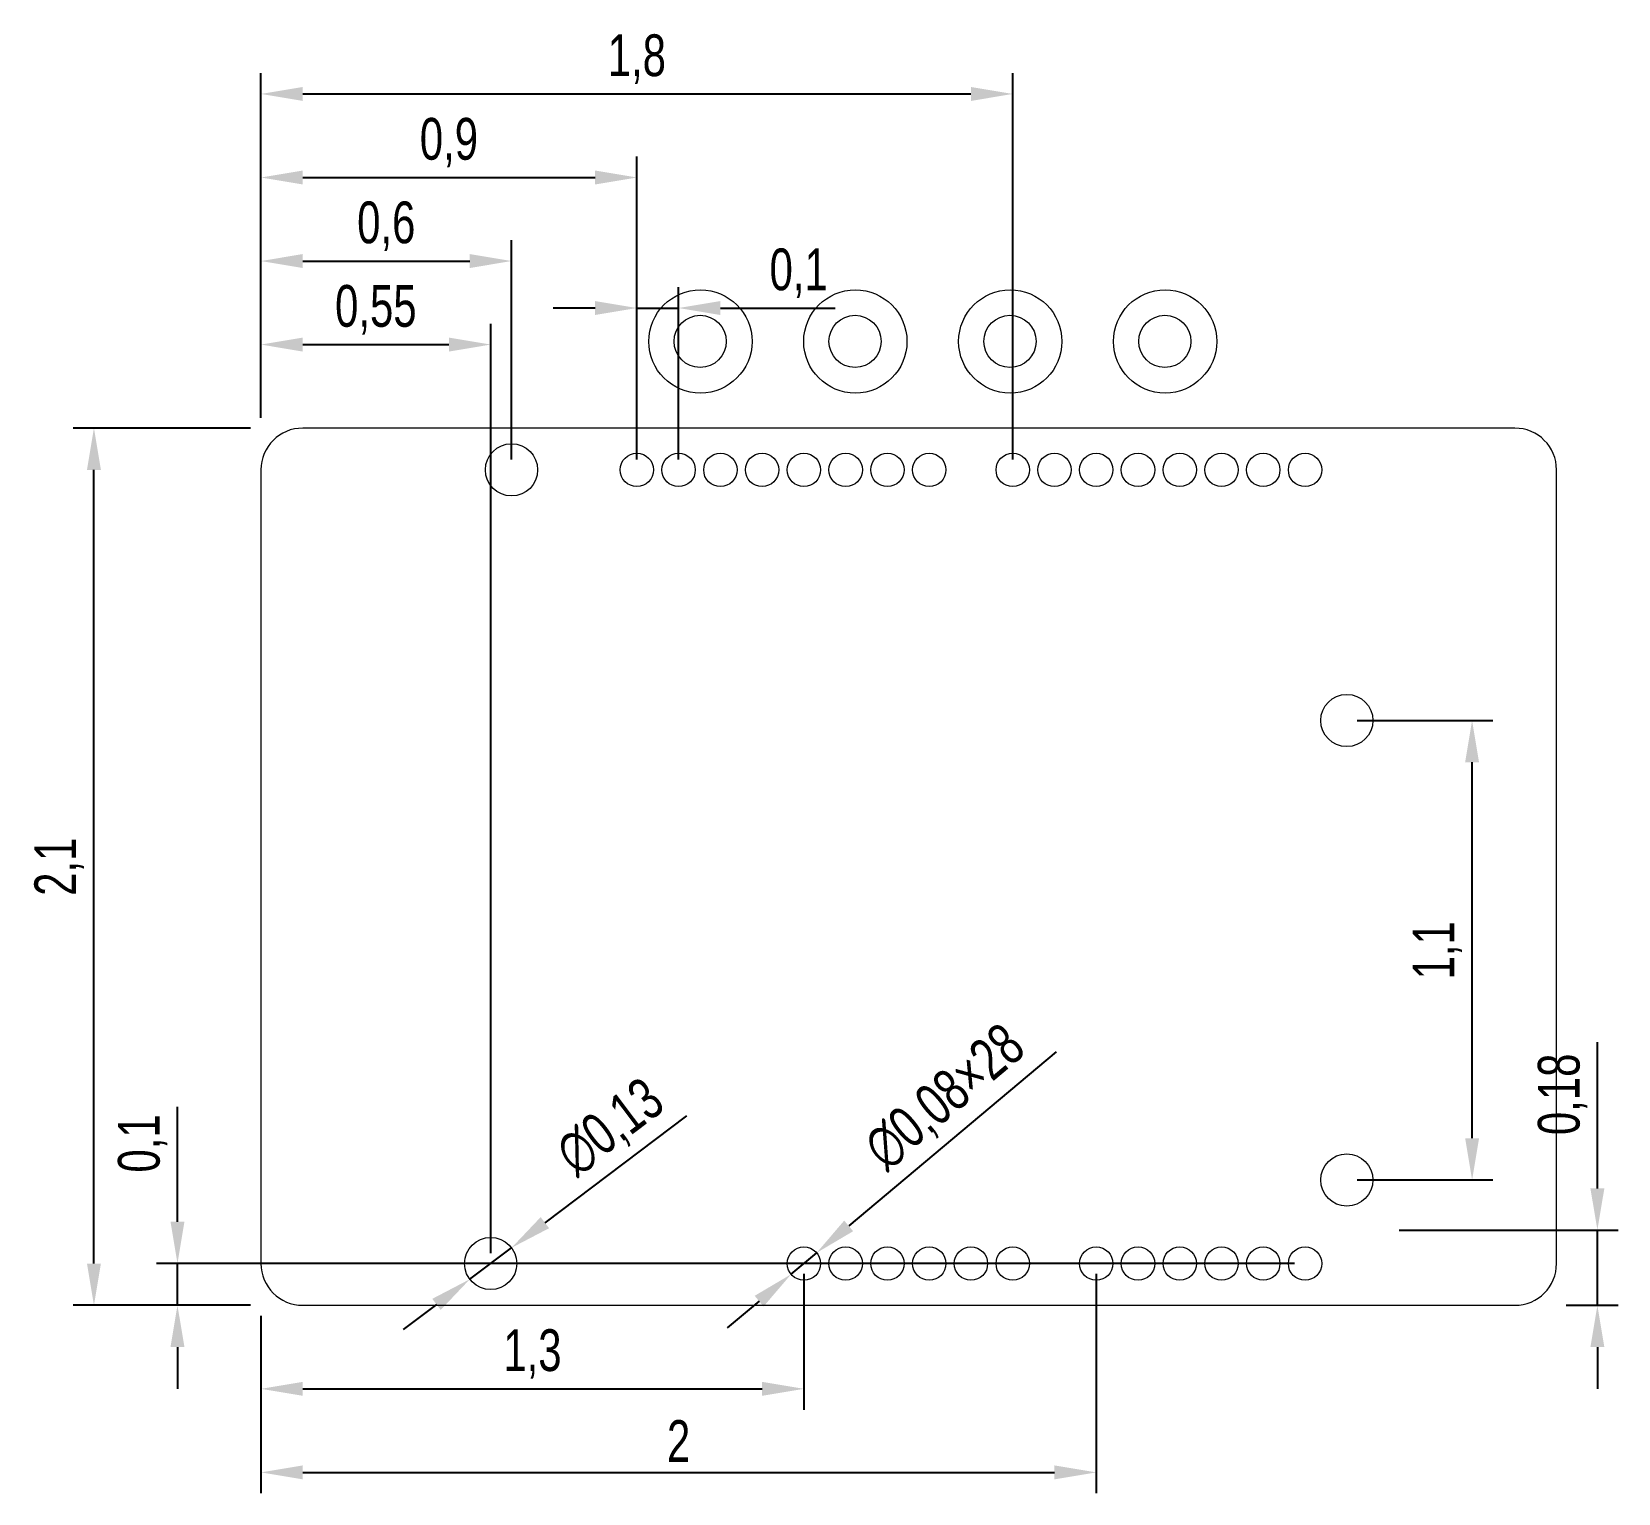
# Model space of a CAD drawing. Header units: inches. Extents: x -0.55 to 3.25, y -0.45 to 3.05.
import ezdxf

# ---------------------------------------------------------------- set-up
doc = ezdxf.new("R2010")
doc.units = ezdxf.units.IN
doc.header["$MEASUREMENT"] = 0
doc.layers.get('0').update_dxf_attribs({"linetype": 'CONTINUOUS', "lineweight": 0})
doc.layers.get('Defpoints').update_dxf_attribs({"linetype": 'CONTINUOUS'})
for name, color, linetype, lineweight in [('Dimensions - Imperial', 5, 'CONTINUOUS', 0), ('Holes', 7, 'CONTINUOUS', 0), ('Outline', 7, 'CONTINUOUS', 0)]:
    doc.layers.add(name, color=color, linetype=linetype, lineweight=lineweight)
doc.styles.get("Standard").update_dxf_attribs({"font": 'txt', "width": 0.75})
doc.dimstyles.get("Standard").update_dxf_attribs({"dimtxt": 0.1, "dimasz": 0.1, "dimexe": 0.05, "dimexo": 0.025, "dimgap": 0.025, "dimtad": 1, "dimtxsty": 'Standard', "dimcen": 2.5, "dimadec": 0, "dimazin": 0, "dimtfac": 1, "dimtmove": 0, "dimatfit": 3, "dimfxl": 1, "dimarcsym": 0})

# ---------------------------------------------------------------- blocks, each defined once
blk = doc.blocks.new('*D1')
at = {"layer": 'Defpoints', "color": 0, "transparency": 16777216}
for p in [(2.7, 0.18), (3.2, 0.18), (3.1, 0)]:
    blk.add_point(p, dxfattribs=at)
at = {"layer": 'Dimensions - Imperial', "color": 0, "lineweight": -2, "transparency": 16777216}
for p, q in [((3.2, 0.28), (3.2, 0.63)), ((2.725, 0.18), (3.25, 0.18)), ((3.2, 0), (3.2, 0.18)), ((3.125, 0), (3.25, 0)), ((3.2, -0.1), (3.2, -0.2))]:
    blk.add_line(p, q, dxfattribs=at)
at = {"layer": 'Dimensions - Imperial', "color": 0, "transparency": 16777216}
for points in [[(3.1833, 0.28), (3.2167, 0.28), (3.2, 0.18)], [(3.1833, -0.1), (3.2167, -0.1), (3.2, 0)]]:
    blk.add_solid(points, dxfattribs=at)
at = {"layer": 'Dimensions - Imperial', "color": 0, "transparency": 16777216, "insert": (3.1167, 0.505), "char_height": 0.1, "attachment_point": 5, "rotation": 90}
blk.add_mtext('0,18', dxfattribs=at)
blk = doc.blocks.new('*D7')
at = {"layer": 'Defpoints', "color": 0, "transparency": 16777216}
for p in [(2.6, 1.4), (2.9, 1.4), (2.6, 0.3)]:
    blk.add_point(p, dxfattribs=at)
at = {"layer": 'Dimensions - Imperial', "color": 0, "lineweight": -2, "transparency": 16777216}
for p, q in [((2.625, 1.4), (2.95, 1.4)), ((2.9, 0.4), (2.9, 1.3)), ((2.625, 0.3), (2.95, 0.3))]:
    blk.add_line(p, q, dxfattribs=at)
at = {"layer": 'Dimensions - Imperial', "color": 0, "transparency": 16777216}
for points in [[(2.8833, 1.3), (2.9167, 1.3), (2.9, 1.4)], [(2.8833, 0.4), (2.9167, 0.4), (2.9, 0.3)]]:
    blk.add_solid(points, dxfattribs=at)
at = {"layer": 'Dimensions - Imperial', "color": 0, "transparency": 16777216, "insert": (2.8167, 0.85), "char_height": 0.1, "attachment_point": 5, "rotation": 90}
blk.add_mtext('1,1', dxfattribs=at)
blk = doc.blocks.new('*D8')
at = {"layer": 'Defpoints', "color": 0, "transparency": 16777216}
for p in [(-0.2, 0.1), (2.5, 0.1), (0, 0)]:
    blk.add_point(p, dxfattribs=at)
at = {"layer": 'Dimensions - Imperial', "color": 0, "lineweight": -2, "transparency": 16777216}
for p, q in [((-0.2, 0.2), (-0.2, 0.475)), ((2.475, 0.1), (-0.25, 0.1)), ((-0.2, 0), (-0.2, 0.1)), ((-0.025, 0), (-0.25, 0)), ((-0.2, -0.1), (-0.2, -0.2))]:
    blk.add_line(p, q, dxfattribs=at)
at = {"layer": 'Dimensions - Imperial', "color": 0, "transparency": 16777216}
for points in [[(-0.2167, 0.2), (-0.1833, 0.2), (-0.2, 0.1)], [(-0.2167, -0.1), (-0.1833, -0.1), (-0.2, 0)]]:
    blk.add_solid(points, dxfattribs=at)
at = {"layer": 'Dimensions - Imperial', "color": 0, "transparency": 16777216, "insert": (-0.2833, 0.3875), "char_height": 0.1, "attachment_point": 5, "rotation": 90}
blk.add_mtext('0,1', dxfattribs=at)
blk = doc.blocks.new('*D9')
at = {"layer": 'Defpoints', "color": 0, "transparency": 16777216}
for p in [(-0.4, 2.1), (0, 2.1), (0, 0)]:
    blk.add_point(p, dxfattribs=at)
at = {"layer": 'Dimensions - Imperial', "color": 0, "lineweight": -2, "transparency": 16777216}
for p, q in [((-0.025, 2.1), (-0.45, 2.1)), ((-0.4, 0.1), (-0.4, 2)), ((-0.025, 0), (-0.45, 0))]:
    blk.add_line(p, q, dxfattribs=at)
at = {"layer": 'Dimensions - Imperial', "color": 0, "transparency": 16777216}
for points in [[(-0.4167, 2), (-0.3833, 2), (-0.4, 2.1)], [(-0.4167, 0.1), (-0.3833, 0.1), (-0.4, 0)]]:
    blk.add_solid(points, dxfattribs=at)
at = {"layer": 'Dimensions - Imperial', "color": 0, "transparency": 16777216, "insert": (-0.4833, 1.05), "char_height": 0.1, "attachment_point": 5, "rotation": 90}
blk.add_mtext('2,1', dxfattribs=at)
blk = doc.blocks.new('*D10')
at = {"layer": 'Defpoints', "color": 0, "transparency": 16777216}
for p in [(0.55, 2.3), (0, 2.1), (0.55, 0.1)]:
    blk.add_point(p, dxfattribs=at)
at = {"layer": 'Dimensions - Imperial', "color": 0, "lineweight": -2, "transparency": 16777216}
for p, q in [((0, 2.125), (0, 2.35)), ((0.55, 0.125), (0.55, 2.35)), ((0.1, 2.3), (0.45, 2.3))]:
    blk.add_line(p, q, dxfattribs=at)
at = {"layer": 'Dimensions - Imperial', "color": 0, "transparency": 16777216}
for points in [[(0.1, 2.3167), (0.1, 2.2833), (0, 2.3)], [(0.45, 2.3167), (0.45, 2.2833), (0.55, 2.3)]]:
    blk.add_solid(points, dxfattribs=at)
at = {"layer": 'Dimensions - Imperial', "color": 0, "transparency": 16777216, "insert": (0.275, 2.3833), "char_height": 0.1, "attachment_point": 5}
blk.add_mtext('0,55', dxfattribs=at)
blk = doc.blocks.new('*D11')
at = {"layer": 'Defpoints', "color": 0, "transparency": 16777216}
for p in [(0.6, 2.5), (0, 2.1), (0.6, 2)]:
    blk.add_point(p, dxfattribs=at)
at = {"layer": 'Dimensions - Imperial', "color": 0, "lineweight": -2, "transparency": 16777216}
for p, q in [((0, 2.125), (0, 2.55)), ((0.6, 2.025), (0.6, 2.55)), ((0.1, 2.5), (0.5, 2.5))]:
    blk.add_line(p, q, dxfattribs=at)
at = {"layer": 'Dimensions - Imperial', "color": 0, "transparency": 16777216}
for points in [[(0.1, 2.5167), (0.1, 2.4833), (0, 2.5)], [(0.5, 2.5167), (0.5, 2.4833), (0.6, 2.5)]]:
    blk.add_solid(points, dxfattribs=at)
at = {"layer": 'Dimensions - Imperial', "color": 0, "transparency": 16777216, "insert": (0.3, 2.5833), "char_height": 0.1, "attachment_point": 5}
blk.add_mtext('0,6', dxfattribs=at)
blk = doc.blocks.new('*D12')
at = {"layer": 'Defpoints', "color": 0, "transparency": 16777216}
for p in [(0.9, 2.7), (0, 2.1), (0.9, 2)]:
    blk.add_point(p, dxfattribs=at)
at = {"layer": 'Dimensions - Imperial', "color": 0, "lineweight": -2, "transparency": 16777216}
for p, q in [((0, 2.125), (0, 2.75)), ((0.9, 2.025), (0.9, 2.75)), ((0.1, 2.7), (0.8, 2.7))]:
    blk.add_line(p, q, dxfattribs=at)
at = {"layer": 'Dimensions - Imperial', "color": 0, "transparency": 16777216}
for points in [[(0.1, 2.7167), (0.1, 2.6833), (0, 2.7)], [(0.8, 2.7167), (0.8, 2.6833), (0.9, 2.7)]]:
    blk.add_solid(points, dxfattribs=at)
at = {"layer": 'Dimensions - Imperial', "color": 0, "transparency": 16777216, "insert": (0.45, 2.7833), "char_height": 0.1, "attachment_point": 5}
blk.add_mtext('0,9', dxfattribs=at)
blk = doc.blocks.new('*D13')
at = {"layer": 'Defpoints', "color": 0, "transparency": 16777216}
for p in [(1, 2.3875), (0.9, 2), (1, 2)]:
    blk.add_point(p, dxfattribs=at)
at = {"layer": 'Dimensions - Imperial', "color": 0, "lineweight": -2, "transparency": 16777216}
for p, q in [((0.9, 2.025), (0.9, 2.4375)), ((1, 2.025), (1, 2.4375)), ((0.8, 2.3875), (0.7, 2.3875)), ((0.9, 2.3875), (1, 2.3875)), ((1.1, 2.3875), (1.375, 2.3875))]:
    blk.add_line(p, q, dxfattribs=at)
at = {"layer": 'Dimensions - Imperial', "color": 0, "transparency": 16777216}
for points in [[(0.8, 2.4042), (0.8, 2.3708), (0.9, 2.3875)], [(1.1, 2.4042), (1.1, 2.3708), (1, 2.3875)]]:
    blk.add_solid(points, dxfattribs=at)
at = {"layer": 'Dimensions - Imperial', "color": 0, "transparency": 16777216, "insert": (1.2875, 2.4708), "char_height": 0.1, "attachment_point": 5}
blk.add_mtext('0,1', dxfattribs=at)
blk = doc.blocks.new('*D14')
at = {"layer": 'Defpoints', "color": 0, "transparency": 16777216}
for p in [(1.8, 2.9), (0, 2.1), (1.8, 2)]:
    blk.add_point(p, dxfattribs=at)
at = {"layer": 'Dimensions - Imperial', "color": 0, "lineweight": -2, "transparency": 16777216}
for p, q in [((0, 2.125), (0, 2.95)), ((1.8, 2.025), (1.8, 2.95)), ((0.1, 2.9), (1.7, 2.9))]:
    blk.add_line(p, q, dxfattribs=at)
at = {"layer": 'Dimensions - Imperial', "color": 0, "transparency": 16777216}
for points in [[(0.1, 2.9167), (0.1, 2.8833), (0, 2.9)], [(1.7, 2.9167), (1.7, 2.8833), (1.8, 2.9)]]:
    blk.add_solid(points, dxfattribs=at)
at = {"layer": 'Dimensions - Imperial', "color": 0, "transparency": 16777216, "insert": (0.9, 2.9833), "char_height": 0.1, "attachment_point": 5}
blk.add_mtext('1,8', dxfattribs=at)
blk = doc.blocks.new('*D15')
at = {"layer": 'Defpoints', "color": 0, "transparency": 16777216}
for p in [(1.3, 0.1), (0, 0), (1.3, -0.2)]:
    blk.add_point(p, dxfattribs=at)
at = {"layer": 'Dimensions - Imperial', "color": 0, "lineweight": -2, "transparency": 16777216}
for p, q in [((1.3, 0.075), (1.3, -0.25)), ((0, -0.025), (0, -0.25)), ((0.1, -0.2), (1.2, -0.2))]:
    blk.add_line(p, q, dxfattribs=at)
at = {"layer": 'Dimensions - Imperial', "color": 0, "transparency": 16777216}
for points in [[(0.1, -0.1833), (0.1, -0.2167), (0, -0.2)], [(1.2, -0.1833), (1.2, -0.2167), (1.3, -0.2)]]:
    blk.add_solid(points, dxfattribs=at)
at = {"layer": 'Dimensions - Imperial', "color": 0, "transparency": 16777216, "insert": (0.65, -0.1167), "char_height": 0.1, "attachment_point": 5}
blk.add_mtext('1,3', dxfattribs=at)
blk = doc.blocks.new('*D16')
at = {"layer": 'Defpoints', "color": 0, "transparency": 16777216}
for p in [(2, 0.1), (0, 0), (2, -0.4)]:
    blk.add_point(p, dxfattribs=at)
at = {"layer": 'Dimensions - Imperial', "color": 0, "lineweight": -2, "transparency": 16777216}
for p, q in [((2, 0.075), (2, -0.45)), ((0, -0.025), (0, -0.45)), ((0.1, -0.4), (1.9, -0.4))]:
    blk.add_line(p, q, dxfattribs=at)
at = {"layer": 'Dimensions - Imperial', "color": 0, "transparency": 16777216}
for points in [[(0.1, -0.3833), (0.1, -0.4167), (0, -0.4)], [(1.9, -0.3833), (1.9, -0.4167), (2, -0.4)]]:
    blk.add_solid(points, dxfattribs=at)
at = {"layer": 'Dimensions - Imperial', "color": 0, "transparency": 16777216, "insert": (1, -0.325), "char_height": 0.1, "attachment_point": 5}
blk.add_mtext('2', dxfattribs=at)
blk = doc.blocks.new('*D17')
at = {"layer": 'Defpoints', "color": 0, "transparency": 16777216}
for p in [(1.3306, 0.1257), (1.2694, 0.0743)]:
    blk.add_point(p, dxfattribs=at)
at = {"layer": 'Dimensions - Imperial', "color": 0, "lineweight": -2, "transparency": 16777216}
for p, q in [((1.904, 0.6072), (1.4072, 0.19)), ((1.2694, 0.0743), (1.3306, 0.1257)), ((1.1928, 0.01), (1.1162, -0.0543))]:
    blk.add_line(p, q, dxfattribs=at)
at = {"layer": 'Dimensions - Imperial', "color": 0, "transparency": 16777216}
for points in [[(1.3965, 0.2028), (1.4179, 0.1773), (1.3306, 0.1257)], [(1.1821, 0.0227), (1.2035, -0.0028), (1.2694, 0.0743)]]:
    blk.add_solid(points, dxfattribs=at)
at = {"layer": 'Dimensions - Imperial', "color": 0, "transparency": 16777216, "insert": (1.6403, 0.4946), "char_height": 0.1, "attachment_point": 5, "rotation": 40.0224}
blk.add_mtext('∅0,08×28', dxfattribs=at)
blk = doc.blocks.new('*D18')
at = {"layer": 'Defpoints', "color": 0, "transparency": 16777216}
for p in [(0.5999, 0.1376), (0.5001, 0.0624)]:
    blk.add_point(p, dxfattribs=at)
at = {"layer": 'Dimensions - Imperial', "color": 0, "lineweight": -2, "transparency": 16777216}
for p, q in [((1.0192, 0.4536), (0.6798, 0.1978)), ((0.5001, 0.0624), (0.5999, 0.1376)), ((0.4202, 0.0022), (0.3404, -0.058))]:
    blk.add_line(p, q, dxfattribs=at)
at = {"layer": 'Dimensions - Imperial', "color": 0, "transparency": 16777216}
for points in [[(0.6697, 0.2111), (0.6898, 0.1845), (0.5999, 0.1376)], [(0.4102, 0.0155), (0.4303, -0.0111), (0.5001, 0.0624)]]:
    blk.add_solid(points, dxfattribs=at)
at = {"layer": 'Dimensions - Imperial', "color": 0, "transparency": 16777216, "insert": (0.8392, 0.4224), "char_height": 0.1, "attachment_point": 5, "rotation": 37.0066}
blk.add_mtext('∅0,13', dxfattribs=at)

msp = doc.modelspace()

# ---------------------------------------------------------------- linework, layer by layer
at = {"linetype": 'Continuous'}
msp.add_line((3.1022, 0.1), (3.1022, 2), dxfattribs=at)
for centre, radius in [((1.0523, 2.3074), 0.1236), ((1.4232, 2.3074), 0.1236), ((1.7941, 2.3074), 0.1236), ((2.165, 2.3074), 0.1236), ((1.0516, 2.3076), 0.0625), ((1.4225, 2.3076), 0.0625), ((1.7934, 2.3076), 0.0625), ((2.1643, 2.3076), 0.0625)]:
    msp.add_circle(centre, radius, dxfattribs=at)
for centre, start, end in [((3.0022, 2), 0, 90), ((3.0022, 0.1), 270, 0)]:
    msp.add_arc(centre, 0.1, start, end, dxfattribs=at)
at = {"layer": 'Holes'}
for centre, radius in [((0.6, 2), 0.0625), ((0.9, 2), 0.04), ((1, 2), 0.04), ((1.1, 2), 0.04), ((1.2, 2), 0.04), ((1.3, 2), 0.04), ((1.4, 2), 0.04), ((1.5, 2), 0.04), ((1.6, 2), 0.04), ((1.8, 2), 0.04), ((1.9, 2), 0.04), ((2, 2), 0.04), ((2.1, 2), 0.04), ((2.2, 2), 0.04), ((2.3, 2), 0.04), ((2.4, 2), 0.04), ((2.5, 2), 0.04), ((2.6, 1.4), 0.0625), ((2.6, 0.3), 0.0625), ((0.55, 0.1), 0.0625), ((1.3, 0.1), 0.04), ((1.4, 0.1), 0.04), ((1.5, 0.1), 0.04), ((1.6, 0.1), 0.04), ((1.7, 0.1), 0.04), ((1.8, 0.1), 0.04), ((2, 0.1), 0.04), ((2.1, 0.1), 0.04), ((2.2, 0.1), 0.04), ((2.3, 0.1), 0.04), ((2.4, 0.1), 0.04), ((2.5, 0.1), 0.04)]:
    msp.add_circle(centre, radius, dxfattribs=at)
at = {"layer": 'Outline'}
for p, q in [((3.0022, 2.1), (0.1, 2.1)), ((0, 2), (0, 0.1)), ((0.1, 0), (3.0022, 0))]:
    msp.add_line(p, q, dxfattribs=at)
for centre, start, end in [((0.1, 2), 90, 180), ((0.1, 0.1), 180, 270)]:
    msp.add_arc(centre, 0.1, start, end, dxfattribs=at)

# ---------------------------------------------------------------- dimensions: what is measured, and where the dimension line sits
at = {"layer": 'Dimensions - Imperial'}
for base, p1, p2, picture, middle in [((1.8, 2.9), (0, 2.1), (1.8, 2), '*D14', (0.9, 2.9833)), ((0.9, 2.7), (0, 2.1), (0.9, 2), '*D12', (0.45, 2.7833)), ((0.6, 2.5), (0, 2.1), (0.6, 2), '*D11', (0.3, 2.5833)), ((1, 2.3875), (0.9, 2), (1, 2), '*D13', (1.2875, 2.4708)), ((0.55, 2.3), (0, 2.1), (0.55, 0.1), '*D10', (0.275, 2.3833)), ((1.3, -0.2), (0, 0), (1.3, 0.1), '*D15', (0.65, -0.1167)), ((2, -0.4), (0, 0), (2, 0.1), '*D16', (1, -0.325))]:
    dim = msp.add_linear_dim(base=base, p1=p1, p2=p2, dimstyle='Standard', dxfattribs=at)
    dim.commit()
    dim.dimension.update_dxf_attribs({"geometry": picture, "text_midpoint": middle})
for base, p1, p2, picture, middle in [((-0.4, 2.1), (0, 0), (0, 2.1), '*D9', (-0.4833, 1.05)), ((2.9, 1.4), (2.6, 0.3), (2.6, 1.4), '*D7', (2.8167, 0.85)), ((3.2, 0.18), (3.1, 0), (2.7, 0.18), '*D1', (3.1167, 0.505)), ((-0.2, 0.1), (0, 0), (2.5, 0.1), '*D8', (-0.2833, 0.3875))]:
    dim = msp.add_linear_dim(base=base, p1=p1, p2=p2, angle=90, dimstyle='Standard', dxfattribs=at)
    dim.commit()
    dim.dimension.update_dxf_attribs({"geometry": picture, "text_midpoint": middle})
dim = msp.add_diameter_dim_2p(p1=(1.2694, 0.0743), p2=(1.3306, 0.1257), text='<>×28', dimstyle='Standard', dxfattribs=at)
dim.commit()
dim.dimension.update_dxf_attribs({"geometry": '*D17', "text_midpoint": (1.6403, 0.4946)})
dim = msp.add_diameter_dim_2p(p1=(0.5001, 0.0624), p2=(0.5999, 0.1376), dimstyle='Standard', dxfattribs=at)
dim.commit()
dim.dimension.update_dxf_attribs({"geometry": '*D18', "text_midpoint": (0.8392, 0.4224)})

doc.saveas('drawing.dxf')
